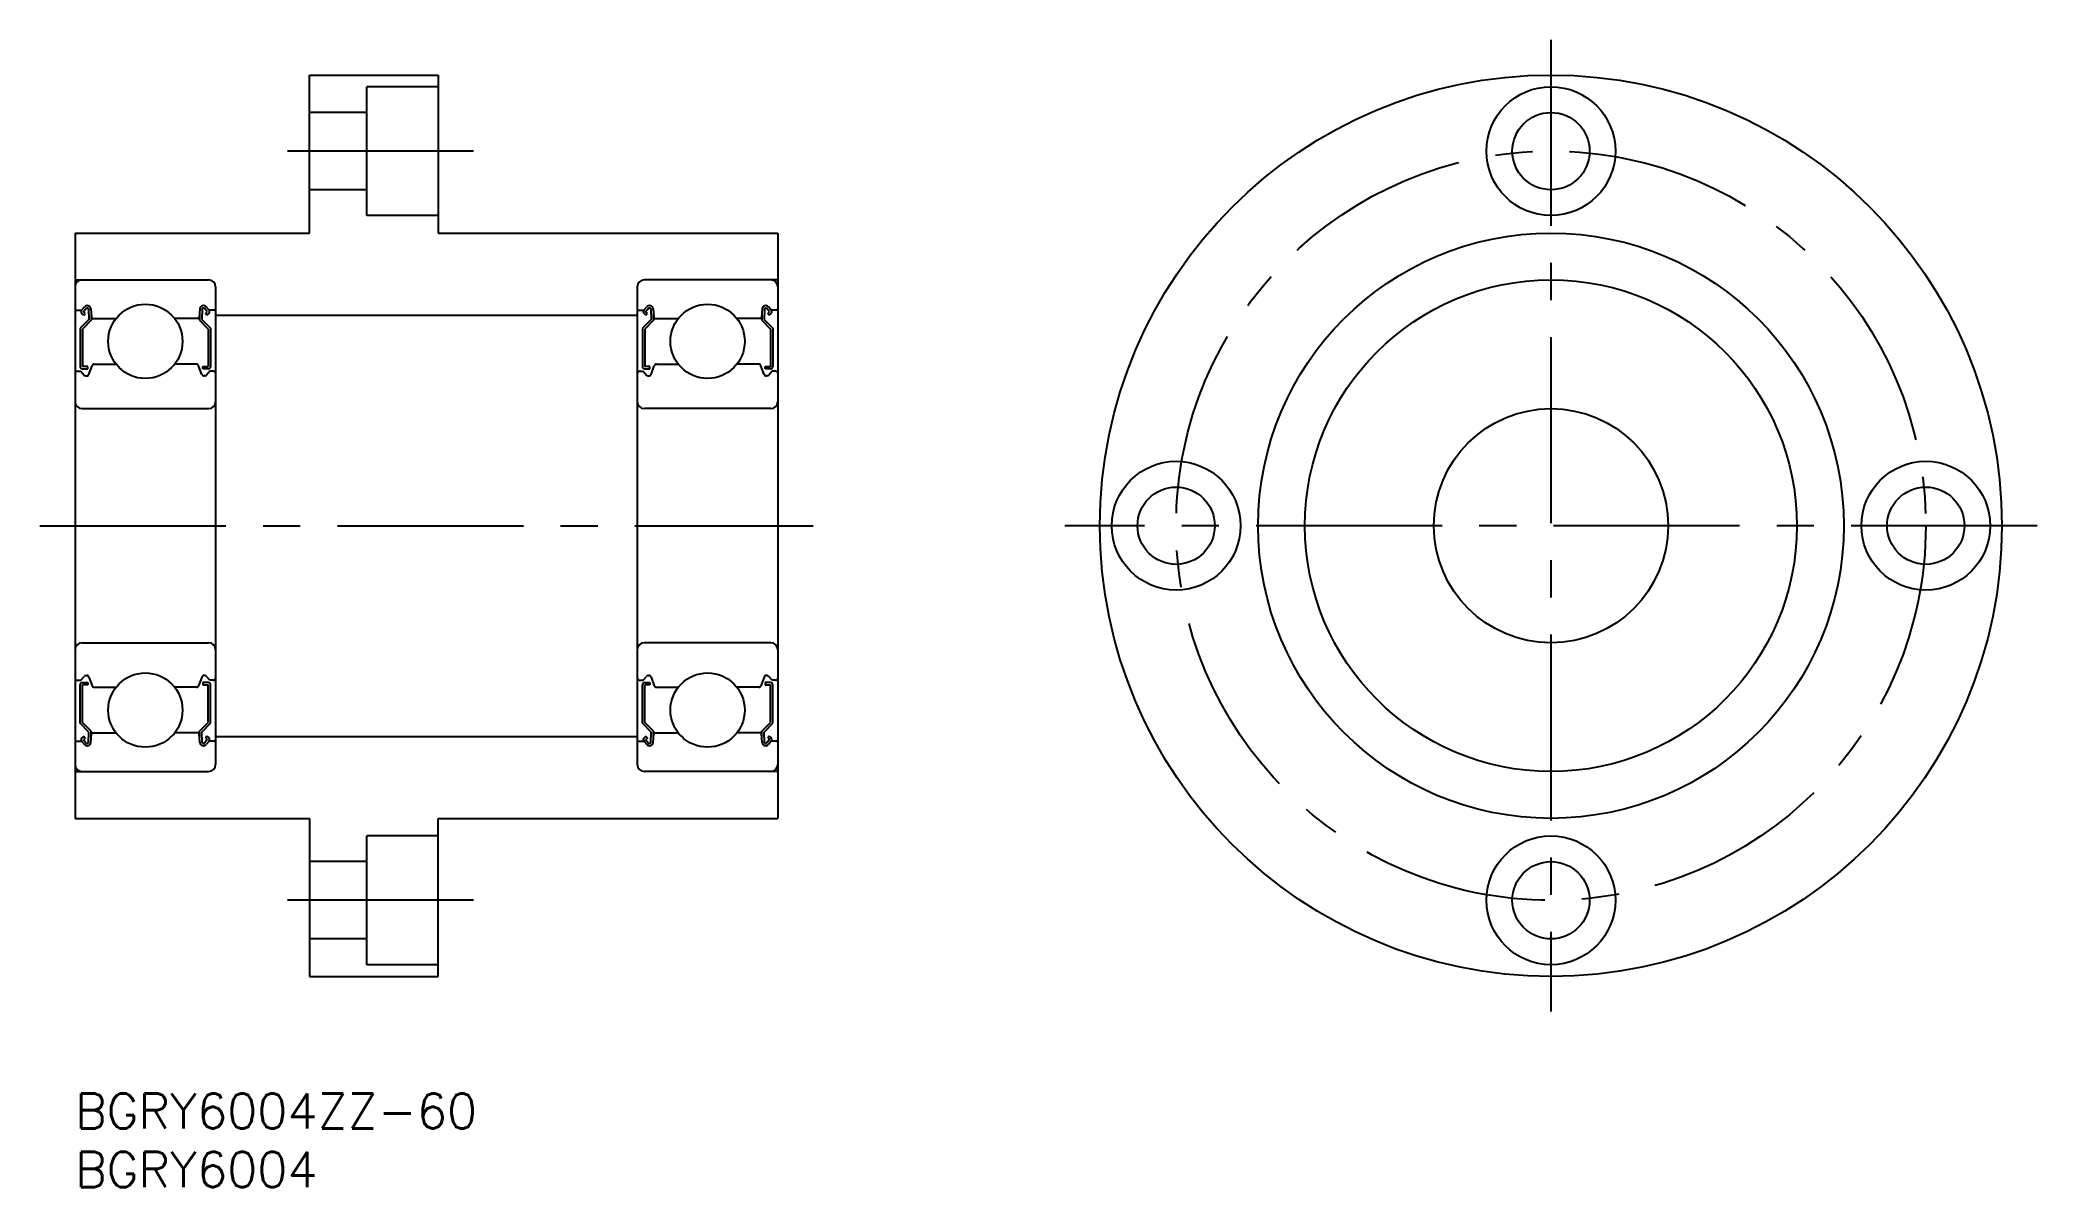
# Model space of a CAD drawing. Extents: x -3 to 167, y -8 to 90.
import ezdxf

# ---------------------------------------------------------------- set-up
doc = ezdxf.new("R2010")
doc.units = 0
doc.header["$LTSCALE"] = 0.5
doc.linetypes.add('CENTER', pattern=[50.8, 31.75, -6.35, 6.35, -6.35])
for name, color, linetype in [('MSM_CENTER', 1, 'CENTER'), ('MSM_CONTINUOUS', 7, 'CONTINUOUS'), ('MSM_PART_NUMBER', 7, 'CONTINUOUS')]:
    doc.layers.add(name, color=color, linetype=linetype)
doc.styles.get("Standard").update_dxf_attribs({"font": 'txt.shx', "height": 3, "bigfont": 'bigfont.shx'})

# ---------------------------------------------------------------- blocks, each defined once
blk = doc.blocks.new('*U2')
at = {"layer": 'MSM_PART_NUMBER'}
blk.add_text('BGRY6004ZZ-60', height=3, dxfattribs=at).set_placement((0, -3))
blk = doc.blocks.new('*U3')
at = {"layer": 'MSM_PART_NUMBER'}
blk.add_text('BGRY6004', height=3, dxfattribs=at).set_placement((0, -8))

msp = doc.modelspace()

# ---------------------------------------------------------------- linework, layer by layer
at = {"layer": 'MSM_CENTER'}
for p, q in [((126, 90), (126, 7)), ((34, 80.5), (17, 80.5)), ((-3, 48.5), (63, 48.5)), ((167.5, 48.5), (84.5, 48.5)), ((34, 16.5), (17, 16.5))]:
    msp.add_line(p, q, dxfattribs=at)
msp.add_circle((126, 48.5), 32, dxfattribs=at)
at = {"layer": 'MSM_CONTINUOUS'}
for p, q in [((20, 87), (31, 87)), ((20, 73.5), (20, 87)), ((31, 87), (31, 73.5)), ((31, 86), (24.9, 86)), ((24.9, 75), (24.9, 86)), ((24.9, 83.8), (20, 83.8)), ((24.9, 77.2), (20, 77.2)), ((0, 73.5), (20, 73.5)), ((0, 73.5), (0, 23.5)), ((31, 75), (24.9, 75)), ((31, 73.5), (60, 73.5)), ((60, 73.5), (60, 23.5)), ((0, 69.5), (11.4, 69.5)), ((12, 68.9), (12, 28.1)), ((48, 68.9), (48, 28.1)), ((60, 69.5), (48.6, 69.5)), ((0.1, 66.9), (0.56, 66.9)), ((0.56, 66.9), (0.81, 67.2)), ((0.74, 66.49), (0.58, 66.62)), ((0.71, 66.77), (0.96, 67.07)), ((0.87, 66.64), (0.71, 66.77)), ((0.74, 66.49), (0.87, 66.64)), ((1.14, 67.01), (1.18, 66.13)), ((1.34, 67.03), (1.4, 66.29)), ((1.38, 66.52), (1.38, 66.05)), ((10.66, 67.03), (10.6, 66.29)), ((10.62, 66.52), (10.62, 66.05)), ((10.86, 67.01), (10.82, 66.13)), ((11.29, 66.77), (11.04, 67.07)), ((11.13, 66.64), (11.29, 66.77)), ((11.26, 66.49), (11.13, 66.64)), ((11.44, 66.9), (11.19, 67.2)), ((11.26, 66.49), (11.42, 66.62)), ((11.9, 66.9), (11.44, 66.9)), ((12, 66.5), (48, 66.5)), ((48.1, 66.9), (48.56, 66.9)), ((48.56, 66.9), (48.81, 67.2)), ((48.74, 66.49), (48.58, 66.62)), ((48.71, 66.77), (48.96, 67.07)), ((48.87, 66.64), (48.71, 66.77)), ((48.74, 66.49), (48.87, 66.64)), ((49.14, 67.01), (49.18, 66.13)), ((49.34, 67.03), (49.4, 66.29)), ((49.38, 66.52), (49.38, 66.05)), ((58.66, 67.03), (58.6, 66.29)), ((58.62, 66.52), (58.62, 66.05)), ((58.86, 67.01), (58.82, 66.13)), ((59.29, 66.77), (59.04, 67.07)), ((59.13, 66.64), (59.29, 66.77)), ((59.26, 66.49), (59.13, 66.64)), ((59.44, 66.9), (59.19, 67.2)), ((59.26, 66.49), (59.42, 66.62)), ((59.9, 66.9), (59.44, 66.9)), ((1.18, 66.13), (0.43, 65.38)), ((0.43, 65.38), (0.43, 62.1)), ((1.38, 66.05), (0.63, 65.3)), ((0.63, 65.3), (0.63, 62.1)), ((1.5, 66.2), (3.49, 66.2)), ((10.5, 66.2), (8.51, 66.2)), ((10.62, 66.05), (11.37, 65.3)), ((10.82, 66.13), (11.57, 65.38)), ((11.37, 65.3), (11.37, 62.1)), ((11.57, 65.38), (11.57, 62.1)), ((49.18, 66.13), (48.43, 65.38)), ((48.43, 65.38), (48.43, 62.1)), ((49.38, 66.05), (48.63, 65.3)), ((48.63, 65.3), (48.63, 62.1)), ((49.5, 66.2), (51.49, 66.2)), ((58.5, 66.2), (56.51, 66.2)), ((58.62, 66.05), (59.37, 65.3)), ((58.82, 66.13), (59.57, 65.38)), ((59.37, 65.3), (59.37, 62.1)), ((59.57, 65.38), (59.57, 62.1)), ((0.2, 61.7), (0.5, 61.7)), ((0.5, 61.7), (0.78, 61.37)), ((1.08, 62.1), (0.63, 62.1)), ((0.63, 61.9), (1.08, 61.9)), ((1.08, 61.9), (1.08, 62.1)), ((1.18, 61.43), (1.45, 62.17)), ((1.64, 62.3), (3.49, 62.3)), ((10.36, 62.3), (8.51, 62.3)), ((10.82, 61.43), (10.55, 62.17)), ((10.92, 61.9), (10.92, 62.1)), ((10.92, 62.1), (11.37, 62.1)), ((11.37, 61.9), (10.92, 61.9)), ((11.5, 61.7), (11.22, 61.37)), ((11.8, 61.7), (11.5, 61.7)), ((48.2, 61.7), (48.5, 61.7)), ((48.5, 61.7), (48.78, 61.37)), ((49.08, 62.1), (48.63, 62.1)), ((48.63, 61.9), (49.08, 61.9)), ((49.08, 61.9), (49.08, 62.1)), ((49.18, 61.43), (49.45, 62.17)), ((49.64, 62.3), (51.49, 62.3)), ((58.36, 62.3), (56.51, 62.3)), ((58.82, 61.43), (58.55, 62.17)), ((58.92, 62.1), (59.37, 62.1)), ((58.92, 61.9), (58.92, 62.1)), ((59.37, 61.9), (58.92, 61.9)), ((59.5, 61.7), (59.22, 61.37)), ((59.8, 61.7), (59.5, 61.7)), ((0.93, 61.3), (0.99, 61.3)), ((11.07, 61.3), (11.01, 61.3)), ((48.93, 61.3), (48.99, 61.3)), ((59.07, 61.3), (59.01, 61.3)), ((0.6, 58.5), (11.4, 58.5)), ((59.4, 58.5), (48.6, 58.5)), ((0.6, 38.5), (11.4, 38.5)), ((59.4, 38.5), (48.6, 38.5)), ((0.2, 35.3), (0.5, 35.3)), ((0.43, 31.62), (0.43, 34.9)), ((0.5, 35.3), (0.78, 35.63)), ((0.63, 35.1), (1.08, 35.1)), ((0.63, 31.7), (0.63, 34.9)), ((1.08, 34.9), (0.63, 34.9)), ((0.93, 35.7), (0.99, 35.7)), ((1.08, 35.1), (1.08, 34.9)), ((1.18, 35.57), (1.45, 34.83)), ((1.64, 34.7), (3.49, 34.7)), ((10.36, 34.7), (8.51, 34.7)), ((10.82, 35.57), (10.55, 34.83)), ((10.92, 35.1), (10.92, 34.9)), ((11.37, 35.1), (10.92, 35.1)), ((10.92, 34.9), (11.37, 34.9)), ((11.07, 35.7), (11.01, 35.7)), ((11.5, 35.3), (11.22, 35.63)), ((11.37, 31.7), (11.37, 34.9)), ((11.8, 35.3), (11.5, 35.3)), ((11.57, 31.62), (11.57, 34.9)), ((48.2, 35.3), (48.5, 35.3)), ((48.43, 31.62), (48.43, 34.9)), ((48.5, 35.3), (48.78, 35.63)), ((48.63, 35.1), (49.08, 35.1)), ((49.08, 34.9), (48.63, 34.9)), ((48.63, 31.7), (48.63, 34.9)), ((48.93, 35.7), (48.99, 35.7)), ((49.08, 35.1), (49.08, 34.9)), ((49.18, 35.57), (49.45, 34.83)), ((49.64, 34.7), (51.49, 34.7)), ((58.36, 34.7), (56.51, 34.7)), ((58.82, 35.57), (58.55, 34.83)), ((58.92, 35.1), (58.92, 34.9)), ((59.37, 35.1), (58.92, 35.1)), ((58.92, 34.9), (59.37, 34.9)), ((59.07, 35.7), (59.01, 35.7)), ((59.5, 35.3), (59.22, 35.63)), ((59.37, 31.7), (59.37, 34.9)), ((59.8, 35.3), (59.5, 35.3)), ((59.57, 31.62), (59.57, 34.9)), ((1.18, 30.87), (0.43, 31.62)), ((1.38, 30.95), (0.63, 31.7)), ((1.14, 29.99), (1.18, 30.87)), ((1.34, 29.97), (1.4, 30.71)), ((1.38, 30.48), (1.38, 30.95)), ((1.5, 30.8), (3.49, 30.8)), ((10.5, 30.8), (8.51, 30.8)), ((10.66, 29.97), (10.6, 30.71)), ((10.62, 30.95), (11.37, 31.7)), ((10.62, 30.48), (10.62, 30.95)), ((10.82, 30.87), (11.57, 31.62)), ((10.86, 29.99), (10.82, 30.87)), ((49.18, 30.87), (48.43, 31.62)), ((49.38, 30.95), (48.63, 31.7)), ((49.14, 29.99), (49.18, 30.87)), ((49.34, 29.97), (49.4, 30.71)), ((49.38, 30.48), (49.38, 30.95)), ((49.5, 30.8), (51.49, 30.8)), ((58.5, 30.8), (56.51, 30.8)), ((58.66, 29.97), (58.6, 30.71)), ((58.62, 30.95), (59.37, 31.7)), ((58.62, 30.48), (58.62, 30.95)), ((58.82, 30.87), (59.57, 31.62)), ((58.86, 29.99), (58.82, 30.87)), ((0.1, 30.1), (0.56, 30.1)), ((0.56, 30.1), (0.81, 29.8)), ((0.74, 30.51), (0.58, 30.38)), ((0.87, 30.36), (0.71, 30.23)), ((0.71, 30.23), (0.96, 29.93)), ((0.74, 30.51), (0.87, 30.36)), ((11.29, 30.23), (11.04, 29.93)), ((11.26, 30.51), (11.13, 30.36)), ((11.13, 30.36), (11.29, 30.23)), ((11.44, 30.1), (11.19, 29.8)), ((11.26, 30.51), (11.42, 30.38)), ((11.9, 30.1), (11.44, 30.1)), ((12, 30.5), (48, 30.5)), ((48.1, 30.1), (48.56, 30.1)), ((48.56, 30.1), (48.81, 29.8)), ((48.74, 30.51), (48.58, 30.38)), ((48.87, 30.36), (48.71, 30.23)), ((48.71, 30.23), (48.96, 29.93)), ((48.74, 30.51), (48.87, 30.36)), ((59.29, 30.23), (59.04, 29.93)), ((59.26, 30.51), (59.13, 30.36)), ((59.13, 30.36), (59.29, 30.23)), ((59.44, 30.1), (59.19, 29.8)), ((59.26, 30.51), (59.42, 30.38)), ((59.9, 30.1), (59.44, 30.1)), ((0, 27.5), (11.4, 27.5)), ((60, 27.5), (48.6, 27.5)), ((0, 23.5), (20, 23.5)), ((20, 23.5), (20, 10)), ((31, 23.5), (60, 23.5)), ((31, 10), (31, 23.5)), ((31, 22), (24.9, 22)), ((24.9, 11), (24.9, 22)), ((24.9, 19.8), (20, 19.8)), ((24.9, 13.2), (20, 13.2)), ((31, 11), (24.9, 11)), ((20, 10), (31, 10))]:
    msp.add_line(p, q, dxfattribs=at)
for centre, radius in [((126, 48.5), 38.5), ((126, 80.5), 5.5), ((126, 80.5), 3.3), ((126, 48.5), 25), ((126, 48.5), 21), ((6, 64.25), 3.17), ((54, 64.25), 3.17), ((126, 48.5), 10), ((94, 48.5), 5.5), ((158, 48.5), 5.5), ((94, 48.5), 3.3), ((158, 48.5), 3.3), ((6, 32.75), 3.17), ((54, 32.75), 3.17), ((126, 16.5), 5.5), ((126, 16.5), 3.3)]:
    msp.add_circle(centre, radius, dxfattribs=at)
for centre, radius, start, end in [((0.6, 68.9), 0.6, 90, 180), ((11.4, 68.9), 0.6, 0, 90), ((48.6, 68.9), 0.6, 90, 180), ((59.4, 68.9), 0.6, 0, 90), ((0.1, 67), 0.1, 180, 270), ((0.71, 66.77), 0.2, 140.002, 230.0826), ((1.04, 67), 0.3, 4.9967, 140.002), ((1.04, 67), 0.1, 2.8198, 140.0002), ((10.96, 67), 0.3, 39.998, 175.0033), ((10.96, 67), 0.1, 39.9998, 177.1802), ((11.29, 66.77), 0.2, 309.9174, 39.998), ((11.9, 67), 0.1, 270, 0), ((48.1, 67), 0.1, 180, 270), ((48.71, 66.77), 0.2, 140.002, 230.0826), ((49.04, 67), 0.3, 4.9967, 140.002), ((49.04, 67), 0.1, 2.8198, 140.0002), ((58.96, 67), 0.3, 39.998, 175.0033), ((58.96, 67), 0.1, 39.9998, 177.1802), ((59.29, 66.77), 0.2, 309.9174, 39.998), ((59.9, 67), 0.1, 270, 0), ((1.5, 66.3), 0.1, 184.9967, 270), ((10.5, 66.3), 0.1, 270, 355.0033), ((49.5, 66.3), 0.1, 184.9967, 270), ((58.5, 66.3), 0.1, 270, 355.0033), ((0.2, 61.5), 0.2, 90, 180), ((0.63, 62.1), 0.2, 180, 270), ((0.99, 61.5), 0.2, 270, 339.9914), ((1.64, 62.1), 0.2, 90, 159.9914), ((10.36, 62.1), 0.2, 20.0086, 90), ((11.01, 61.5), 0.2, 200.0086, 270), ((11.37, 62.1), 0.2, 270, 0), ((11.8, 61.5), 0.2, 0, 90), ((48.2, 61.5), 0.2, 90, 180), ((48.63, 62.1), 0.2, 180, 270), ((48.99, 61.5), 0.2, 270, 339.9914), ((49.64, 62.1), 0.2, 90, 159.9914), ((58.36, 62.1), 0.2, 20.0086, 90), ((59.01, 61.5), 0.2, 200.0086, 270), ((59.37, 62.1), 0.2, 270, 0), ((59.8, 61.5), 0.2, 0, 90), ((0.93, 61.5), 0.2, 219.9945, 270), ((11.07, 61.5), 0.2, 270, 320.0055), ((48.93, 61.5), 0.2, 219.9945, 270), ((59.07, 61.5), 0.2, 270, 320.0055), ((0.6, 59.1), 0.6, 180, 270), ((11.4, 59.1), 0.6, 270, 0), ((48.6, 59.1), 0.6, 180, 270), ((59.4, 59.1), 0.6, 270, 0), ((0.6, 37.9), 0.6, 90, 180), ((11.4, 37.9), 0.6, 0, 90), ((48.6, 37.9), 0.6, 90, 180), ((59.4, 37.9), 0.6, 0, 90), ((0.2, 35.5), 0.2, 180, 270), ((0.63, 34.9), 0.2, 90, 180), ((0.93, 35.5), 0.2, 90, 140.0055), ((0.99, 35.5), 0.2, 20.0086, 90), ((1.64, 34.9), 0.2, 200.0086, 270), ((10.36, 34.9), 0.2, 270, 339.9914), ((11.01, 35.5), 0.2, 90, 159.9914), ((11.07, 35.5), 0.2, 39.9945, 90), ((11.37, 34.9), 0.2, 0, 90), ((11.8, 35.5), 0.2, 270, 0), ((48.2, 35.5), 0.2, 180, 270), ((48.63, 34.9), 0.2, 90, 180), ((48.93, 35.5), 0.2, 90, 140.0055), ((48.99, 35.5), 0.2, 20.0086, 90), ((49.64, 34.9), 0.2, 200.0086, 270), ((58.36, 34.9), 0.2, 270, 339.9914), ((59.01, 35.5), 0.2, 90, 159.9914), ((59.07, 35.5), 0.2, 39.9945, 90), ((59.37, 34.9), 0.2, 0, 90), ((59.8, 35.5), 0.2, 270, 0), ((1.5, 30.7), 0.1, 90, 175.0033), ((10.5, 30.7), 0.1, 4.9967, 90), ((49.5, 30.7), 0.1, 90, 175.0033), ((58.5, 30.7), 0.1, 4.9967, 90), ((0.1, 30), 0.1, 90, 180), ((0.71, 30.23), 0.2, 129.9174, 219.998), ((1.04, 30), 0.3, 219.998, 355.0033), ((1.04, 30), 0.1, 219.9998, 357.1802), ((10.96, 30), 0.3, 184.9967, 320.002), ((10.96, 30), 0.1, 182.8198, 320.0002), ((11.29, 30.23), 0.2, 320.002, 50.0826), ((11.9, 30), 0.1, 0, 90), ((48.1, 30), 0.1, 90, 180), ((48.71, 30.23), 0.2, 129.9174, 219.998), ((49.04, 30), 0.3, 219.998, 355.0033), ((49.04, 30), 0.1, 219.9998, 357.1802), ((58.96, 30), 0.3, 184.9967, 320.002), ((58.96, 30), 0.1, 182.8198, 320.0002), ((59.29, 30.23), 0.2, 320.002, 50.0826), ((59.9, 30), 0.1, 0, 90), ((0.6, 28.1), 0.6, 180, 270), ((11.4, 28.1), 0.6, 270, 0), ((48.6, 28.1), 0.6, 180, 270), ((59.4, 28.1), 0.6, 270, 0)]:
    msp.add_arc(centre, radius, start, end, dxfattribs=at)

# ---------------------------------------------------------------- block references
for name in ['*U2', '*U3']:
    msp.add_blockref(name, (0, 0), dxfattribs=at)

doc.saveas('drawing.dxf')
